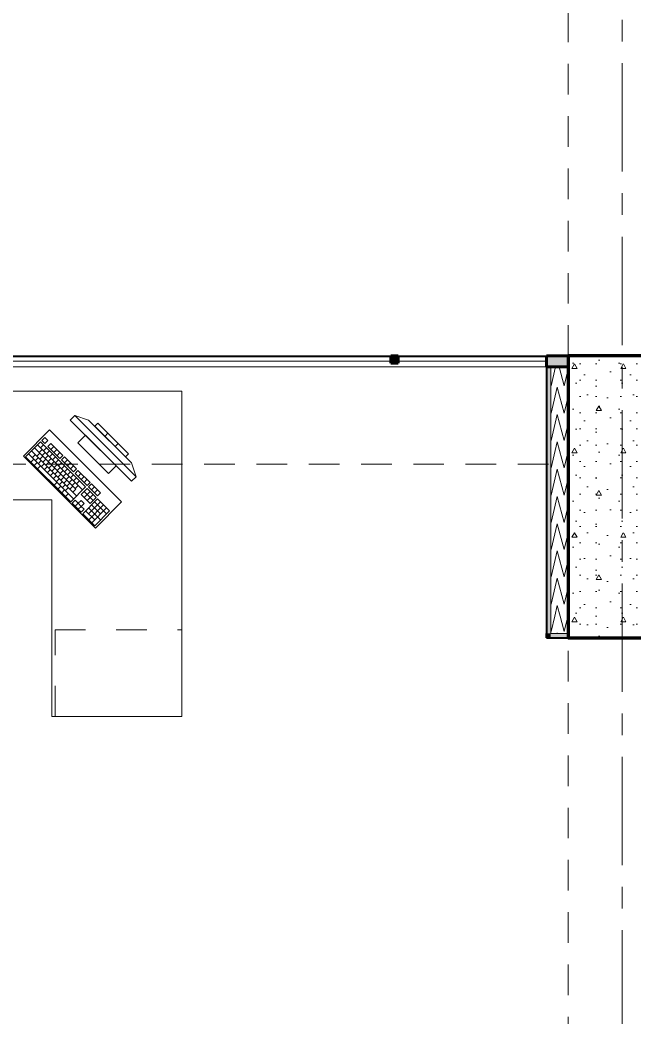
# Model space of a CAD drawing. Header units: inches. Extents: x -38 to 5698, y -33 to 92.
# Drawn here: x 106.042 to 108.874, y 14.35 to 18.95 of the extents above; entities that cross this region are included whole.
import ezdxf

# ---------------------------------------------------------------- set-up
doc = ezdxf.new("R2010")
doc.units = ezdxf.units.IN
doc.header["$MEASUREMENT"] = 0
doc.set_wipeout_variables(frame=1)
for name, pattern in [('Hidden Line', [0.195611, 0.141111, -0.0545]), ('Punto & Raya', [0.65, 0.5, -0.075, 0, -0.075]), ('Rayas', [0.282222, 0.141111, -0.141111]), ('Wipeout_Contour', [1, 0, -1])]:
    doc.linetypes.add(name, pattern=pattern)
for name, color, linetype in [('02 _ ARQ _ ALB _ Ejes Generales', 7, 'Continuous'), ('02 _ ARQ _ ZON _ Espacio.3D', 7, 'Continuous'), ('08 _ STR _ EXT _ 06 Columnas', 7, 'Continuous'), ('08 _ STR _ EXT _ 09 Vigas', 7, 'Continuous'), ('Acabado - Muros', 7, 'Continuous'), ('Estructura - 04 MURO', 253, 'Continuous'), ('Interior - Mobiliario', 7, 'Continuous'), ('Notas - Etiquetas', 251, 'Continuous')]:
    doc.layers.add(name, color=color, linetype=linetype)
doc.dimstyles.new('Estilo_Generado__8', dxfattribs={"dimtxt": 0.18, "dimasz": 0.0912, "dimexe": 0.18, "dimexo": 0.0625, "dimgap": 0, "dimtad": 0, "dimtih": 1, "dimtoh": 1, "dimdec": 4, "dimzin": 0, "dimdsep": 46, "dimcen": 0.09, "dimadec": 0, "dimazin": 0, "dimtfac": 1, "dimtdec": 4, "dimtmove": 0, "dimatfit": 3, "dimldrblk": 'ARROWHEAD_5', "dimfxl": 1, "dimtolj": 1, "dimtzin": 0, "dimarcsym": 0})

# ---------------------------------------------------------------- blocks, each defined once
blk = doc.blocks.new('*X49', base_point=(804.059, 0))
at = {"layer": 'Estructura - 04 MURO', "color": 9, "linetype": 'Continuous', "lineweight": 5}
for p, q in [((820.0512, 16.128), (820.0678, 16.1998)), ((820.0919, 16.1998), (820.0997, 16.1706)), ((820.1275, 16.1983), (820.1279, 16.1998)), ((820.049, 16.1361), (820.0512, 16.128))]:
    blk.add_line(p, q, dxfattribs=at)
blk = doc.blocks.new('*X50', base_point=(804.059, 0))
at = {"layer": 'Estructura - 04 MURO', "color": 9, "linetype": 'Continuous', "lineweight": 5}
for p, q in [((820.1112, 16.128), (820.1275, 16.1983)), ((820.0997, 16.1706), (820.1112, 16.128)), ((820.0785, 16.1198), (820.079, 16.1219)), ((820.079, 16.1219), (820.0796, 16.1198))]:
    blk.add_line(p, q, dxfattribs=at)
blk = doc.blocks.new('*X52', base_point=(804.059, 0))
at = {"layer": 'Estructura - 04 MURO', "color": 9, "linetype": 'Continuous', "lineweight": 5}
for p, q in [((820.0512, 17.262), (820.0716, 17.35)), ((820.0876, 17.35), (820.1112, 17.262)), ((820.1112, 17.262), (820.129, 17.3388)), ((820.049, 17.2701), (820.0512, 17.262)), ((820.0512, 17.136), (820.079, 17.2559)), ((820.079, 17.2559), (820.1112, 17.136)), ((820.1112, 17.136), (820.129, 17.2128)), ((820.049, 17.1441), (820.0512, 17.136)), ((820.0512, 17.01), (820.079, 17.1299)), ((820.079, 17.1299), (820.1112, 17.01)), ((820.1112, 17.01), (820.129, 17.0868)), ((820.049, 17.0181), (820.0512, 17.01)), ((820.0512, 16.884), (820.079, 17.0039)), ((820.079, 17.0039), (820.1112, 16.884)), ((820.1112, 16.884), (820.129, 16.9608)), ((820.049, 16.8921), (820.0512, 16.884)), ((820.0512, 16.758), (820.079, 16.8779)), ((820.079, 16.8779), (820.1112, 16.758)), ((820.1112, 16.758), (820.129, 16.8348)), ((820.049, 16.7661), (820.0512, 16.758)), ((820.0512, 16.632), (820.079, 16.7519)), ((820.079, 16.7519), (820.1112, 16.632)), ((820.1112, 16.632), (820.129, 16.7088)), ((820.049, 16.6401), (820.0512, 16.632)), ((820.0512, 16.506), (820.079, 16.6259)), ((820.079, 16.6259), (820.1112, 16.506)), ((820.1112, 16.506), (820.129, 16.5828)), ((820.049, 16.5141), (820.0512, 16.506)), ((820.0512, 16.38), (820.079, 16.4999)), ((820.079, 16.4999), (820.1112, 16.38)), ((820.1112, 16.38), (820.129, 16.4568)), ((820.049, 16.3881), (820.0512, 16.38)), ((820.0512, 16.254), (820.079, 16.3739)), ((820.079, 16.3739), (820.1112, 16.254)), ((820.1112, 16.254), (820.129, 16.3308)), ((820.049, 16.2621), (820.0512, 16.254)), ((820.0678, 16.1998), (820.079, 16.2479)), ((820.079, 16.2479), (820.0919, 16.1998)), ((820.1279, 16.1998), (820.129, 16.2048))]:
    blk.add_line(p, q, dxfattribs=at)
blk = doc.blocks.new('ARROWHEAD_5')
at = {"linetype": 'Continuous', "lineweight": 0}
blk.add_hatch(color=0, dxfattribs=at).paths.add_polyline_path([(-1, 0.2679), (0, 0), (-1, -0.2679)])
at = {"color": 0, "linetype": 'Continuous', "lineweight": 0}
blk.add_line((0, 0), (-1, 0), dxfattribs=at)

msp = doc.modelspace()

# ---------------------------------------------------------------- hatches: boundary and pattern name
at = {"layer": '08 _ STR _ EXT _ 06 Columnas', "linetype": 'Continuous', "lineweight": 9}
h = msp.add_hatch(dxfattribs=at)
h.set_pattern_fill('HORMIGÓN_EN_MASA_0002', style=0, pattern_type=2)
h.set_pattern_definition([(0, (92.5, 3e-09), (0, 0.3897114), [0.024375, -0.200625]), (0, (92.6125, 0.19486), (0, 0.3897114), [0.024375, -0.200625]), (60, (92.5, 3e-09), (-0.3375, 0.194856), [0.024375, -0.200625]), (60, (92.725, 3e-09), (-0.3375, 0.194856), [0.024375, -0.200625]), (120, (92.5244, 3e-09), (0.3375, 0.194856), [0.024375, -0.200625]), (120, (92.7494, 3e-09), (0.3375, 0.194856), [0.024375, -0.200625]), (0, (92.500015, 0.0375), (0, 0.075), [0, -0.075, 0, -0.1125]), (45, (92.537515, 0.0375), (-0.053033, 0.053033), [0, -0.05625, 0, -0.09375])])
h.paths.add_polyline_path([(109.47, 17.4), (108.57, 17.4), (108.57, 16.0998), (109.07, 16.0999), (109.07, 16.9), (109.47, 16.9001)])
at = {"layer": 'Estructura - 04 MURO', "linetype": 'Continuous', "lineweight": 9}
for points in [[(108.49, 16.1198), (108.47, 16.1198), (108.47, 16.0998)], [(108.49, 16.1198), (108.47, 16.0998), (108.49, 16.0998)], [(108.49, 16.0998), (108.57, 16.0998), (108.57, 16.1198), (108.49, 16.1198)]]:
    msp.add_hatch(color=252, dxfattribs=at).paths.add_polyline_path(points)

# ---------------------------------------------------------------- linework, layer by layer
at = {"layer": '02 _ ARQ _ ALB _ Ejes Generales', "color": 252, "linetype": 'Punto & Raya', "lineweight": 13}
msp.add_line((108.82, 3.05), (108.82, 44.9), dxfattribs=at)
at = {"layer": '02 _ ARQ _ ZON _ Espacio.3D', "color": 254, "linetype": 'Continuous', "lineweight": 0, "flags": 128}
for points in [[(100.8201, 17.4), (112.52, 17.4), (112.52, 29.6999), (100.82, 29.7), (100.82, 27.9653), (102.07, 27.9653), (102.07, 27.7902), (100.82, 27.7902)], [(104.8201, 17.35), (104.8201, 6.45), (117.6487, 6.4499), (117.6487, 7.7), (117.7931, 7.7), (117.793, 6.45), (122.1232, 6.45), (122.1232, 7.7), (122.57, 7.7), (122.57, 16.9), (122.57, 17.4), (116.67, 17.4), (116.67, 16.9), (116.07, 16.9), (116.07, 16.2999), (115.57, 16.2999), (115.57, 17.4), (112.57, 17.4), (112.57, 16.0999), (108.57, 16.0998), (108.57, 17.35)]]:
    msp.add_lwpolyline(points, close=True, dxfattribs=at)
at = {"layer": '08 _ STR _ EXT _ 06 Columnas', "color": 7, "linetype": 'Continuous', "lineweight": 80, "flags": 128}
msp.add_lwpolyline([(109.47, 17.4), (108.57, 17.4), (108.57, 16.0998), (109.07, 16.0999), (109.07, 16.9), (109.47, 16.9001)], close=True, dxfattribs=at)
at = {"layer": '08 _ STR _ EXT _ 09 Vigas', "color": 251, "linetype": 'Hidden Line', "lineweight": 13}
for p, q in [((108.57, 17.4), (108.57, 29.7)), ((102.07, 16.9), (108.57, 16.9)), ((108.57, 7.7), (108.57, 16.9))]:
    msp.add_line(p, q, dxfattribs=at)
at = {"layer": 'Acabado - Muros', "color": 7, "linetype": 'Continuous', "lineweight": 60}
msp.add_line((108.57, 17.4), (108.57, 17.35), dxfattribs=at)
at = {"layer": 'Estructura - 04 MURO', "color": 143, "linetype": 'Continuous', "lineweight": 5}
for p, q in [((108.49, 16.1998), (108.49, 16.1198)), ((108.49, 16.1998), (108.49, 16.1198)), ((108.49, 16.1198), (108.57, 16.1198)), ((108.57, 16.1198), (108.57, 16.1198))]:
    msp.add_line(p, q, dxfattribs=at)
at = {"layer": 'Estructura - 04 MURO', "color": 143, "linetype": 'Continuous', "lineweight": 5, "flags": 128}
for points in [[(108.57, 16.1998), (108.57, 17.35)], [(108.57, 16.1198), (108.57, 16.1998)]]:
    msp.add_lwpolyline(points, dxfattribs=at)
at = {"layer": 'Estructura - 04 MURO', "color": 7, "linetype": 'Continuous', "lineweight": 40, "flags": 128}
for points in [[(108.47, 16.0998), (108.47, 16.1198)], [(108.47, 16.0998), (108.57, 16.0998)]]:
    msp.add_lwpolyline(points, dxfattribs=at)
at = {"layer": 'Interior - Mobiliario', "color": 175, "linetype": 'Continuous', "lineweight": 13}
for p, q in [((106.2951, 17.1254), (106.2739, 17.1042)), ((106.578, 16.8426), (106.2951, 17.1254)), ((106.2951, 17.1254), (106.3588, 17.1042)), ((106.2739, 17.1042), (106.5568, 16.8214)), ((106.3588, 17.1042), (106.5568, 16.9062)), ((106.4012, 17.0901), (106.3871, 17.0759)), ((106.3871, 17.0759), (106.5285, 16.9345)), ((106.5426, 16.9486), (106.4012, 17.0901)), ((106.1578, 17.0237), (106.144, 17.01)), ((106.1716, 17.0098), (106.1578, 17.0237)), ((106.3446, 17.0335), (106.3093, 16.9981)), ((106.4861, 16.8921), (106.3446, 17.0335)), ((106.4342, 17.0288), (106.4484, 17.0429)), ((106.1372, 17.0031), (106.0686, 16.9345)), ((106.1098, 16.9757), (106.3002, 16.7853)), ((106.1235, 16.9894), (106.3312, 16.7817)), ((106.3449, 16.7954), (106.1372, 17.0031)), ((106.1373, 16.9755), (106.151, 16.9893)), ((106.144, 17.01), (106.1579, 16.9961)), ((106.1512, 16.9617), (106.1649, 16.9754)), ((106.1579, 16.9961), (106.1716, 17.0098)), ((106.1855, 16.996), (106.1717, 16.9823)), ((106.1717, 16.9823), (106.2271, 16.9269)), ((106.2408, 16.9406), (106.1855, 16.996)), ((106.1856, 16.9684), (106.1993, 16.9821)), ((106.3093, 16.9981), (106.4507, 16.8567)), ((106.4814, 16.9816), (106.4955, 16.9958)), ((106.0686, 16.9345), (106.2763, 16.7268)), ((106.0823, 16.9482), (106.29, 16.7405)), ((106.096, 16.962), (106.3038, 16.7543)), ((106.0996, 16.9309), (106.1134, 16.9447)), ((106.1135, 16.9171), (106.1272, 16.9308)), ((106.1203, 16.9377), (106.134, 16.9514)), ((106.1305, 16.9549), (106.1442, 16.9686)), ((106.1341, 16.9239), (106.1478, 16.9376)), ((106.1444, 16.9411), (106.1581, 16.9548)), ((106.1582, 16.9272), (106.1719, 16.9409)), ((106.165, 16.9478), (106.1787, 16.9616)), ((106.1789, 16.934), (106.1926, 16.9477)), ((106.1927, 16.9202), (106.2064, 16.9339)), ((106.1994, 16.9546), (106.2131, 16.9683)), ((106.2133, 16.9407), (106.227, 16.9544)), ((106.2271, 16.9269), (106.2408, 16.9406)), ((106.2478, 16.9337), (106.2341, 16.92)), ((106.3032, 16.8783), (106.2478, 16.9337)), ((106.5285, 16.9345), (106.5426, 16.9486)), ((106.0929, 16.9103), (106.1066, 16.924)), ((106.1084, 16.8947), (106.1221, 16.9084)), ((106.124, 16.8791), (106.1377, 16.8929)), ((106.1273, 16.9032), (106.141, 16.917)), ((106.1412, 16.8894), (106.1549, 16.9031)), ((106.148, 16.91), (106.1617, 16.9237)), ((106.155, 16.8755), (106.1687, 16.8893)), ((106.1618, 16.8962), (106.1755, 16.9099)), ((106.1721, 16.9134), (106.1858, 16.9271)), ((106.1757, 16.8823), (106.1894, 16.8961)), ((106.1859, 16.8995), (106.1996, 16.9132)), ((106.1998, 16.8857), (106.2135, 16.8994)), ((106.2066, 16.9063), (106.2203, 16.92)), ((106.2136, 16.8718), (106.2273, 16.8855)), ((106.2204, 16.8925), (106.2341, 16.9062)), ((106.2341, 16.92), (106.2894, 16.8646)), ((106.2343, 16.8786), (106.248, 16.8923)), ((106.2479, 16.9061), (106.2616, 16.9198)), ((106.2617, 16.8923), (106.2755, 16.906)), ((106.2756, 16.8784), (106.2893, 16.8921)), ((106.4507, 16.8567), (106.4861, 16.8921)), ((106.578, 16.8426), (106.5568, 16.9062)), ((106.1689, 16.8617), (106.1826, 16.8754)), ((106.1827, 16.8479), (106.1964, 16.8616)), ((106.1895, 16.8685), (106.2032, 16.8822)), ((106.1966, 16.834), (106.2103, 16.8477)), ((106.2034, 16.8546), (106.2171, 16.8684)), ((106.2172, 16.8408), (106.2309, 16.8545)), ((106.2275, 16.858), (106.2412, 16.8717)), ((106.2311, 16.8269), (106.2448, 16.8407)), ((106.2413, 16.8441), (106.255, 16.8578)), ((106.2481, 16.8648), (106.2618, 16.8785)), ((106.2552, 16.8303), (106.2689, 16.844)), ((106.2619, 16.8509), (106.2757, 16.8646)), ((106.2758, 16.8371), (106.2895, 16.8508)), ((106.2894, 16.8646), (106.3032, 16.8783)), ((106.2896, 16.8232), (106.3034, 16.8369)), ((106.3101, 16.8714), (106.2964, 16.8576)), ((106.2964, 16.8576), (106.3518, 16.8022)), ((106.3655, 16.816), (106.3101, 16.8714)), ((106.3102, 16.8438), (106.3239, 16.8575)), ((106.3241, 16.8299), (106.3378, 16.8437)), ((106.5568, 16.8214), (106.578, 16.8426)), ((106.2002, 16.803), (106.2139, 16.8167)), ((106.2104, 16.8202), (106.2241, 16.8339)), ((106.2175, 16.7857), (106.2312, 16.7994)), ((106.2243, 16.8063), (106.238, 16.82)), ((106.2381, 16.7925), (106.2518, 16.8062)), ((106.2449, 16.8131), (106.2586, 16.8268)), ((106.252, 16.7786), (106.2657, 16.7923)), ((106.2588, 16.7993), (106.2725, 16.813)), ((106.269, 16.8164), (106.2827, 16.8301)), ((106.2726, 16.7854), (106.2863, 16.7991)), ((106.2763, 16.7268), (106.3449, 16.7954)), ((106.2829, 16.8026), (106.2966, 16.8163)), ((106.2967, 16.7887), (106.3104, 16.8024)), ((106.3035, 16.8094), (106.3172, 16.8231)), ((106.3379, 16.8161), (106.3516, 16.8298)), ((106.3518, 16.8022), (106.3655, 16.816)), ((106.3724, 16.809), (106.3587, 16.7953)), ((106.3587, 16.7953), (106.4002, 16.7538)), ((106.4139, 16.7675), (106.3724, 16.809)), ((106.3725, 16.7815), (106.3862, 16.7952)), ((106.2348, 16.7684), (106.2485, 16.7821)), ((106.2521, 16.7511), (106.2658, 16.7648)), ((106.2864, 16.7716), (106.3002, 16.7853)), ((106.3518, 16.7885), (106.3244, 16.761)), ((106.3244, 16.761), (106.3659, 16.7195)), ((106.3381, 16.7748), (106.3797, 16.7332)), ((106.3382, 16.7472), (106.3657, 16.7746)), ((106.3934, 16.7469), (106.3518, 16.7885)), ((106.3521, 16.7333), (106.3795, 16.7608)), ((106.3659, 16.7195), (106.3934, 16.7469)), ((106.3864, 16.7676), (106.4001, 16.7813)), ((106.4002, 16.7538), (106.4139, 16.7675)), ((106.297, 16.7336), (106.2833, 16.7199)), ((106.2833, 16.7199), (106.3248, 16.6784)), ((106.3108, 16.7198), (106.297, 16.7336)), ((106.2971, 16.7061), (106.3108, 16.7198)), ((106.3245, 16.7335), (106.3108, 16.7198)), ((106.3108, 16.7198), (106.3247, 16.7059)), ((106.3109, 16.6922), (106.3247, 16.7059)), ((106.3384, 16.7196), (106.3245, 16.7335)), ((106.3247, 16.7059), (106.3384, 16.7196)), ((106.3385, 16.6921), (106.3247, 16.7059)), ((106.4003, 16.74), (106.3317, 16.6714)), ((106.3591, 16.6989), (106.4145, 16.6435)), ((106.3593, 16.6713), (106.4141, 16.7262)), ((106.3594, 16.6437), (106.428, 16.7123)), ((106.3729, 16.7126), (106.4144, 16.671)), ((106.3866, 16.7263), (106.442, 16.6709)), ((106.4557, 16.6846), (106.4003, 16.74)), ((106.3248, 16.6784), (106.3385, 16.6921)), ((106.3317, 16.6714), (106.3871, 16.616)), ((106.3454, 16.6851), (106.387, 16.6436)), ((106.3733, 16.6299), (106.4418, 16.6985)), ((106.3871, 16.616), (106.4557, 16.6846))]:
    msp.add_line(p, q, dxfattribs=at)
at = {"layer": 'Interior - Mobiliario', "color": 175, "linetype": 'Rayas', "lineweight": 13}
for p, q in [((106.2041, 15.7365), (106.2041, 16.1365)), ((106.2041, 16.1365), (106.7891, 16.1365))]:
    msp.add_line(p, q, dxfattribs=at)
at = {"layer": 'Interior - Mobiliario', "color": 175, "linetype": 'Continuous', "lineweight": 13, "flags": 128}
for points in [[(106.7891, 17.2365), (106.7891, 15.7365), (106.1891, 15.7365), (106.1891, 16.7365), (105.4891, 16.7365), (105.4891, 17.2365)], [(106.1785, 17.0582), (106.0583, 16.938), (106.3906, 16.6057), (106.5108, 16.7259)]]:
    msp.add_lwpolyline(points, close=True, dxfattribs=at)

# ---------------------------------------------------------------- block references
at = {"layer": 'Estructura - 04 MURO', "color": 7, "lineweight": 80}
for name in ['*X49', '*X50']:
    msp.add_blockref(name, (92.5, 0), dxfattribs=at)

# ---------------------------------------------------------------- next in the draw order: wipeouts: each hides what was drawn before it
at = {"color": 254, "linetype": 'Wipeout_Contour', "lineweight": 0, "ltscale": 4911.756317}
msp.add_wipeout([(107.7535, 17.4), (105.62, 17.4), (105.62, 17.35), (107.77, 17.35), (107.77, 17.367), (107.7535, 17.367)], dxfattribs=at).dxf.layer = 'Acabado - Muros'

# ---------------------------------------------------------------- next in the draw order: wipeouts: each hides what was drawn before it
at = {"color": 254, "linetype": 'Wipeout_Contour', "lineweight": 0, "ltscale": 4919.458146}
msp.add_wipeout([(107.7865, 17.367), (107.77, 17.367), (107.77, 17.35), (108.47, 17.35), (108.47, 17.4), (107.7865, 17.4)], dxfattribs=at).dxf.layer = 'Acabado - Muros'

# ---------------------------------------------------------------- next in the draw order: hatches: boundary and pattern name
at = {"layer": 'Estructura - 04 MURO', "linetype": 'Continuous', "lineweight": 9}
msp.add_hatch(color=252, dxfattribs=at).paths.add_polyline_path([(108.47, 17.35), (108.47, 16.1198), (108.49, 16.1198), (108.49, 17.35)])

# ---------------------------------------------------------------- next in the draw order: linework, layer by layer
at = {"layer": 'Acabado - Muros', "color": 7, "linetype": 'Continuous', "lineweight": 60}
msp.add_line((108.57, 17.35), (108.47, 17.35), dxfattribs=at)
at = {"layer": 'Acabado - Muros', "color": 251, "linetype": 'Continuous', "lineweight": 13, "flags": 128}
for points in [[(105.62, 17.4), (107.7535, 17.4)], [(107.7865, 17.4), (108.47, 17.4)], [(105.62, 17.35), (107.77, 17.35), (108.47, 17.35)]]:
    msp.add_lwpolyline(points, dxfattribs=at)
at = {"layer": 'Estructura - 04 MURO', "color": 143, "linetype": 'Continuous', "lineweight": 5}
msp.add_line((108.49, 17.35), (108.49, 16.1998), dxfattribs=at)
at = {"layer": 'Estructura - 04 MURO', "color": 7, "linetype": 'Continuous', "lineweight": 40, "flags": 128}
for points in [[(108.47, 17.35), (108.49, 17.35)], [(108.47, 17.35), (108.47, 16.1198)]]:
    msp.add_lwpolyline(points, dxfattribs=at)
at = {"layer": 'Estructura - 04 MURO', "color": 143, "linetype": 'Continuous', "lineweight": 5, "flags": 128}
msp.add_lwpolyline([(108.49, 17.35), (108.57, 17.35)], dxfattribs=at)

# ---------------------------------------------------------------- next in the draw order: block references
at = {"layer": 'Estructura - 04 MURO', "color": 7, "lineweight": 80}
msp.add_blockref('*X52', (92.5, 0), dxfattribs=at)

# ---------------------------------------------------------------- next in the draw order: wipeouts: each hides what was drawn before it
at = {"color": 254, "linetype": 'Wipeout_Contour', "lineweight": 0, "ltscale": 3273.722245}
msp.add_wipeout([(107.7535, 17.395), (105.62, 17.395), (105.62, 17.375), (107.7535, 17.375)], dxfattribs=at).dxf.layer = 'Acabado - Muros'
at = {"color": 254, "linetype": 'Wipeout_Contour', "lineweight": 0, "ltscale": 3279.48699}
msp.add_wipeout([(108.47, 17.395), (107.7865, 17.395), (107.7865, 17.375), (108.47, 17.375)], dxfattribs=at).dxf.layer = 'Acabado - Muros'

# ---------------------------------------------------------------- next in the draw order: hatches: boundary and pattern name
at = {"layer": 'Acabado - Muros', "linetype": 'Continuous', "lineweight": 0}
for points in [[(107.7865, 17.367), (107.7865, 17.4), (107.7535, 17.4), (107.7535, 17.367)], [(108.47, 17.4), (108.47, 17.35), (108.57, 17.35), (108.57, 17.4)]]:
    msp.add_hatch(color=254, dxfattribs=at).paths.add_polyline_path(points)

# ---------------------------------------------------------------- next in the draw order: linework, layer by layer
at = {"layer": '08 _ STR _ EXT _ 09 Vigas', "color": 251, "linetype": 'Hidden Line', "lineweight": 13}
msp.add_line((102.07, 17.4), (122.57, 17.4), dxfattribs=at)
at = {"layer": 'Acabado - Muros', "color": 7, "linetype": 'Continuous', "lineweight": 60}
for p, q in [((107.7865, 17.4), (107.7535, 17.4)), ((107.7535, 17.4), (107.7535, 17.367)), ((107.7865, 17.4), (107.7865, 17.367)), ((108.47, 17.4), (108.47, 17.35)), ((108.57, 17.4), (108.47, 17.4)), ((107.7865, 17.367), (107.7535, 17.367))]:
    msp.add_line(p, q, dxfattribs=at)
at = {"layer": 'Acabado - Muros', "color": 7, "linetype": 'Continuous', "lineweight": 13, "flags": 128}
for points in [[(107.7535, 17.395), (107.7535, 17.375), (105.62, 17.375), (105.62, 17.395)], [(108.47, 17.395), (108.47, 17.375), (107.7865, 17.375), (107.7865, 17.395)]]:
    msp.add_lwpolyline(points, close=True, dxfattribs=at)

# ---------------------------------------------------------------- next in the draw order: leaders
at = {"layer": 'Notas - Etiquetas', "color": 8, "linetype": 'Continuous', "lineweight": 13, "annotation_type": 0, "has_hookline": 1, "hookline_direction": 1, "text_width": 1.9482}
msp.add_leader([(112.367, 17.4), (112.2666, 17.5507), (109.7965, 17.5507)], dimstyle='Estilo_Generado__8', dxfattribs=at)

doc.saveas('drawing.dxf')
